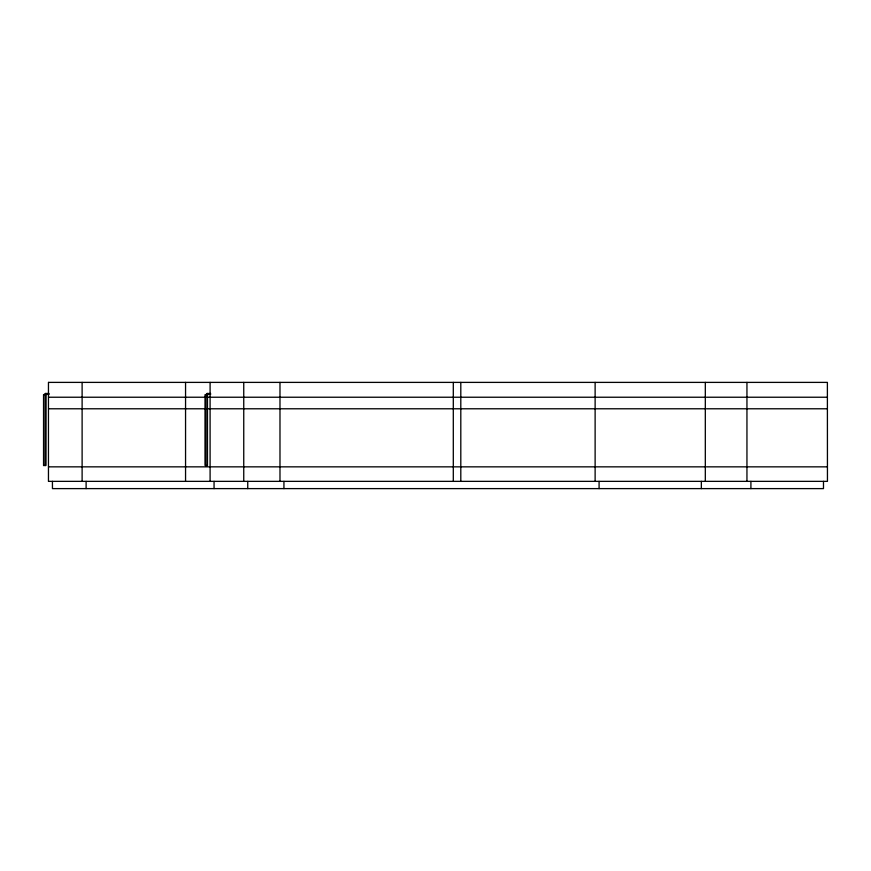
<?xml version="1.0" encoding="UTF-8"?>
<svg xmlns="http://www.w3.org/2000/svg" width="871" height="871" viewBox="0 0 871 871"><rect width="100%" height="100%" fill="white"/><g stroke="black" fill="none" stroke-linecap="round" stroke-linejoin="round"><path stroke-width="1.31" d="M45.619 394.509C47.35 392.81 43.365 393.529 45.619 394.509L45.532 465.517M207.178 394.53C209.084 393.006 205.055 393.257 207.178 394.53L207.167 465.517M48.547 382.391L827.385 382.391L827.45 481.358L48.547 481.358M45.499 393.474L49.026 393.474M207.135 393.474L210.662 393.474M45.499 394.4L49.026 394.4M207.135 394.4L210.662 394.4M48.547 397.23L279.645 397.23M279.994 397.23L705.249 397.23M706.37 397.23L827.385 397.23M48.547 408.782L279.645 408.782M279.994 408.782L705.249 408.782M706.37 408.782L827.385 408.782M48.547 466.845L279.645 466.845M279.994 466.845L705.249 466.845M706.37 466.845L827.385 466.845M823.487 481.358L823.487 488.609L52.456 488.609L52.423 481.358M750.911 481.358L750.911 488.609M746.948 382.391L746.948 481.358M705.314 382.391L705.314 481.358M701.351 481.358L701.351 488.609M599.085 481.358L599.085 488.609M595.122 382.391L595.122 481.358M460.803 382.391L460.803 481.358M453.301 382.391L453.301 481.358M283.935 481.358L283.935 488.609M279.983 382.391L279.983 481.358M247.745 481.358L247.745 488.609M243.749 382.391L243.749 481.358M214.059 481.358L214.059 488.609M210.096 382.391L210.096 481.358M207.135 393.583L207.135 394.28M205.48 394.596L205.48 465.517M185.556 382.391L185.556 481.358M86.109 481.358L86.109 488.609M82.114 382.391L82.114 481.358M48.46 382.391L48.46 481.358M45.499 393.583L45.499 394.28M43.844 394.596L43.844 465.517M45.825 394.596L43.55 394.596L43.55 465.517L45.825 465.517L45.825 394.596M207.461 394.596L205.186 394.596L205.186 465.517L207.461 465.517L207.461 394.596"/></g></svg>
